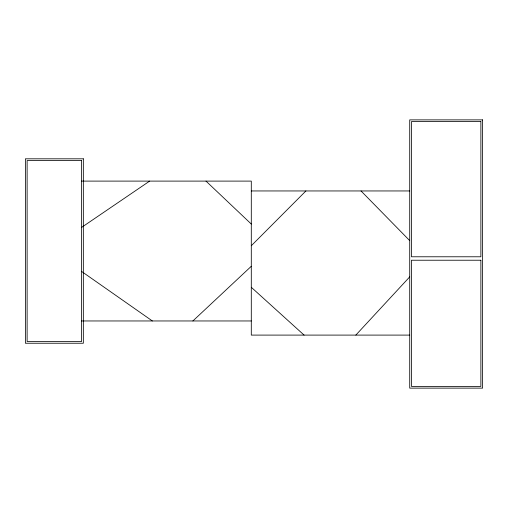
<?xml version="1.0" encoding="UTF-8"?>
<svg xmlns="http://www.w3.org/2000/svg" width="508" height="508" viewBox="0 0 508 508"><rect width="100%" height="100%" fill="white"/><g stroke="black" fill="none" stroke-linecap="round" stroke-linejoin="round"><path stroke-width="0.76" d="M355.835 335.096L409.721 276.866M251.295 245.745L305.918 190.951M192.875 320.961L251.295 266.287M81.61 227.4L149.644 181.102M81.61 181.102L251.295 181.102L251.295 335.096L409.721 335.096M251.295 190.951L409.721 190.951M81.61 320.961L251.295 320.961M81.61 271.437L152.349 320.961M251.295 287.287L304.089 335.096M205.994 181.102L251.295 224.041M361.029 190.951L409.721 240.633M482.6 119.875L409.721 119.875L409.721 388.125L482.6 388.125L482.6 119.875M480.879 121.596L411.442 121.596L411.442 256.781L480.879 256.781L480.879 121.596M83.337 158.814L25.4 158.814L25.4 343.237L83.337 343.237L83.337 158.814M81.61 160.541L27.121 160.541L27.121 341.516L81.61 341.516L81.61 160.541M480.879 260.229L411.442 260.229L411.442 386.404L480.879 386.404L480.879 260.229"/></g></svg>
